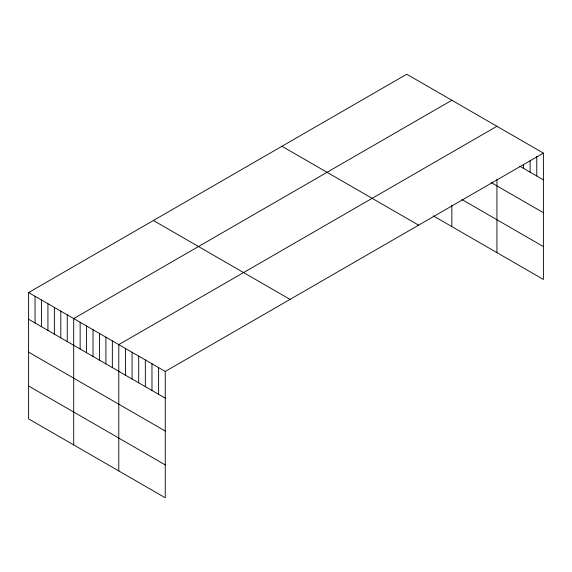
<?xml version="1.0" encoding="UTF-8"?>
<svg xmlns="http://www.w3.org/2000/svg" width="572" height="572" viewBox="0 0 572 572"><rect width="100%" height="100%" fill="white"/><g stroke="black" fill="none" stroke-linecap="round" stroke-linejoin="round"><path stroke-width="0.86" d="M543.4 153.117L165.251 371.442L165.251 497.776L28.6 418.883L28.6 292.549L406.749 74.224L543.4 153.117L543.4 279.451L433.233 215.851M451.844 100.257L73.695 318.583L73.695 444.916M496.939 126.29L118.79 344.616L118.79 470.956M519.798 166.202L543.4 179.822M491.212 182.575L543.4 212.705M461.869 199.506L543.4 246.575M281.96 146.268L418.611 225.161M153.389 220.499L290.04 299.392M28.6 292.549L165.251 371.442M28.6 319.255L165.251 398.148M28.6 352.13L165.251 431.023M28.6 386.007L165.251 464.9M536.765 156.406L536.765 175.99M530.122 160.589L530.122 172.165M523.487 164.772L523.487 168.332M496.939 179.301L496.939 252.631M451.844 205.226L451.844 226.598M158.616 367.61L158.616 394.315M151.973 363.778L151.973 390.483M145.338 359.945L145.338 386.651M138.703 356.113L138.703 382.818M132.06 352.28L132.06 378.986M125.425 348.448L125.425 375.153M112.348 340.898L112.348 367.603M105.906 337.18L105.906 363.885M99.464 333.455L99.464 360.167M93.021 329.737L93.021 356.449M86.579 326.019L86.579 352.731M80.137 322.301L80.137 349.006M67.253 314.865L67.253 341.57M60.811 311.139L60.811 337.852M54.369 307.421L54.369 334.134M47.926 303.703L47.926 330.416M41.484 299.985L41.484 326.691M35.042 296.267L35.042 322.973"/></g></svg>
